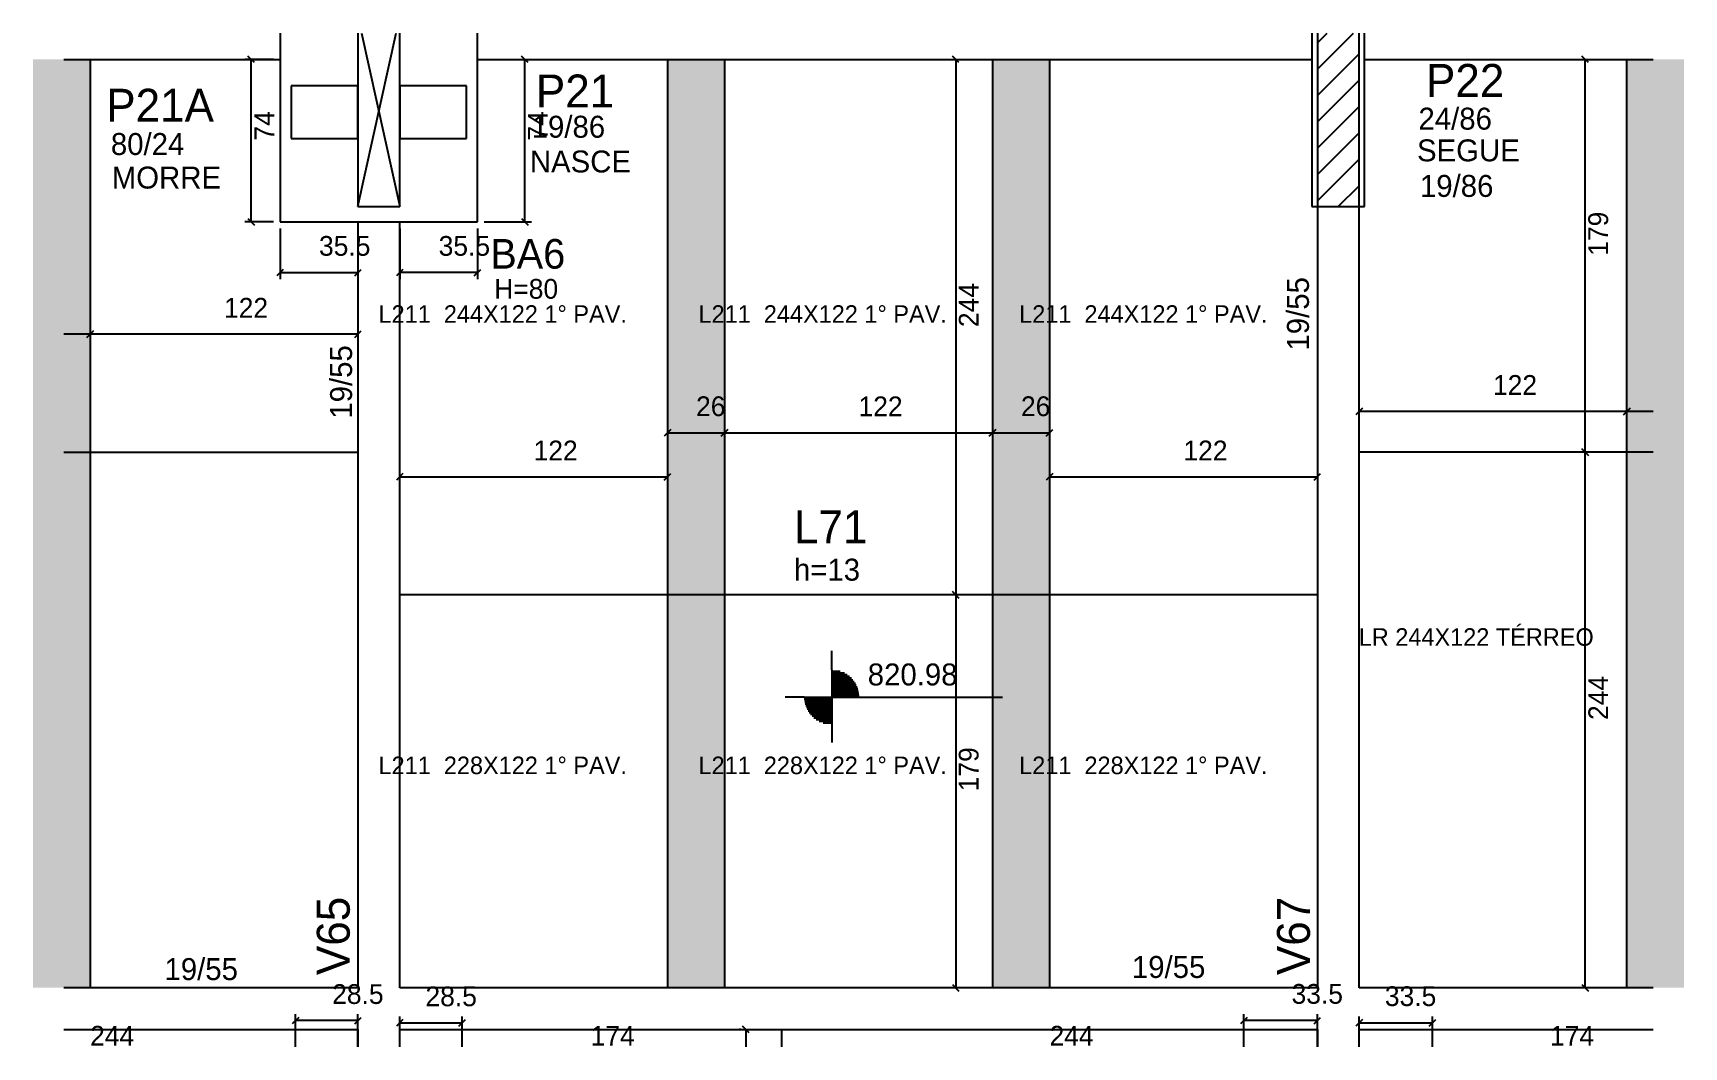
# Model space of a CAD drawing. Header units: metres. Extents: x 4971 to 5723, y 2057 to 2519.
import ezdxf

# ---------------------------------------------------------------- set-up
doc = ezdxf.new("R2010")
doc.units = ezdxf.units.M
for name, color, linetype in [('1', 7, 'Continuous'), ('3', 7, 'Continuous'), ('4', 7, 'Continuous'), ('7', 7, 'Continuous'), ('AUX00', 7, 'Continuous'), ('Hachura', 7, 'Continuous'), ('Painéis', 7, 'Continuous')]:
    doc.layers.add(name, color=color, linetype=linetype)

msp = doc.modelspace()

# ---------------------------------------------------------------- hatches: boundary and pattern name
at = {"layer": 'Hachura'}
h = msp.add_hatch(color=7, dxfattribs=at)
h.dxf.hatch_style = 1
h.paths.add_polyline_path([(4997.15, 2084.17), (4971.15, 2084.17), (4971.15, 2507.17), (4997.15, 2507.17), (4997.15, 2084.17)])
h = msp.add_hatch(color=7, dxfattribs=at)
h.dxf.hatch_style = 1
h.paths.add_polyline_path([(5260.16, 2084.17), (5286.16, 2084.17), (5286.16, 2507.17), (5260.16, 2507.17), (5260.16, 2084.17)])
h = msp.add_hatch(color=7, dxfattribs=at)
h.dxf.hatch_style = 1
h.paths.add_polyline_path([(5408.16, 2084.17), (5434.16, 2084.17), (5434.16, 2507.17), (5408.16, 2507.17), (5408.16, 2084.17)])
h = msp.add_hatch(color=7, dxfattribs=at)
h.dxf.hatch_style = 1
h.paths.add_polyline_path([(5697.16, 2084.17), (5723.16, 2084.17), (5723.16, 2507.17), (5697.16, 2507.17), (5697.16, 2084.17)])

# ---------------------------------------------------------------- linework, layer by layer
at = {"layer": '1', "color": 1, "lineweight": 25}
for p, q in [((5119.16, 2440.17), (5136.61, 2519.17)), ((5120.7, 2519.17), (5138.16, 2440.17))]:
    msp.add_line(p, q, dxfattribs=at)
at = {"layer": '3', "color": 3, "lineweight": 25}
for p, q in [((5556.16, 2502.74), (5572.58, 2519.17)), ((5556.16, 2514.76), (5560.56, 2519.17)), ((5556.16, 2490.72), (5575.16, 2509.72)), ((5556.16, 2478.69), (5575.16, 2497.69)), ((5556.16, 2466.67), (5575.16, 2485.67)), ((5556.16, 2454.65), (5575.16, 2473.65)), ((5556.16, 2442.63), (5575.16, 2461.63)), ((5565.71, 2440.17), (5575.16, 2449.61)), ((5334.95, 2229.09), (5334.95, 2237.67)), ((5334.95, 2229.09), (5334.95, 2204.09)), ((5334.95, 2228.48), (5338.8, 2228.48)), ((5334.95, 2227.69), (5340.7, 2227.69)), ((5334.95, 2226.9), (5342.02, 2226.9)), ((5334.95, 2226.1), (5343.06, 2226.1)), ((5334.95, 2225.31), (5343.91, 2225.31)), ((5334.95, 2224.52), (5344.62, 2224.52)), ((5334.95, 2223.72), (5345.22, 2223.72)), ((5334.95, 2222.93), (5345.72, 2222.93)), ((5334.95, 2222.14), (5346.15, 2222.14)), ((5334.95, 2221.35), (5346.51, 2221.35)), ((5334.95, 2220.55), (5346.81, 2220.55)), ((5334.95, 2219.76), (5347.04, 2219.76)), ((5334.95, 2218.97), (5347.22, 2218.97)), ((5322.45, 2216.59), (5313.74, 2216.59)), ((5322.45, 2216.59), (5347.45, 2216.59)), ((5334.95, 2215.8), (5322.45, 2215.8)), ((5334.95, 2215), (5322.55, 2215)), ((5334.95, 2214.21), (5322.68, 2214.21)), ((5334.95, 2213.42), (5322.86, 2213.42)), ((5334.95, 2212.62), (5323.1, 2212.62)), ((5334.95, 2211.83), (5323.39, 2211.83)), ((5334.95, 2211.04), (5323.75, 2211.04)), ((5334.95, 2218.17), (5347.35, 2218.17)), ((5334.95, 2217.38), (5347.45, 2217.38)), ((5347.45, 2216.59), (5412.76, 2216.59)), ((5334.95, 2210.25), (5324.18, 2210.25)), ((5334.95, 2209.45), (5324.69, 2209.45)), ((5334.95, 2208.66), (5325.29, 2208.66)), ((5334.95, 2207.87), (5326, 2207.87)), ((5334.95, 2207.07), (5326.84, 2207.07)), ((5334.95, 2206.28), (5327.88, 2206.28)), ((5334.95, 2205.49), (5329.2, 2205.49)), ((5334.95, 2204.7), (5331.1, 2204.7)), ((5334.95, 2204.09), (5334.95, 2195.87))]:
    msp.add_line(p, q, dxfattribs=at)
for points in [[(5083.66, 2519.17), (5083.66, 2433.17)], [(5173.66, 2433.17), (5173.66, 2519.17)], [(4985.15, 2507.17), (5083.66, 2507.17)], [(5173.66, 2507.17), (5553.66, 2507.17)], [(5577.66, 2507.17), (5709.16, 2507.17)], [(5556.16, 2440.17), (5556.16, 2084.17)], [(5575.16, 2084.17), (5575.16, 2440.17)], [(5083.66, 2433.17), (5173.66, 2433.17)], [(5119.16, 2433.17), (5119.16, 2084.17)], [(5138.16, 2084.17), (5138.16, 2433.17)], [(5119.16, 2084.17), (4985.15, 2084.17)], [(5556.16, 2084.17), (5138.16, 2084.17)], [(5709.16, 2084.17), (5575.16, 2084.17)], [(4985.15, 2065.17), (5119.16, 2065.17)], [(5119.16, 2065.17), (5119.16, 2057.19)], [(5138.16, 2065.17), (5556.16, 2065.17)], [(5138.16, 2057.19), (5138.16, 2065.17)], [(5556.16, 2065.17), (5556.16, 2057.19)], [(5575.16, 2065.17), (5709.16, 2065.17)], [(5575.16, 2057.19), (5575.16, 2065.17)]]:
    msp.add_lwpolyline(points, dxfattribs=at)
at = {"layer": '7', "color": 7, "lineweight": 25}
for points in [[(5119.16, 2519.17), (5119.16, 2440.17)], [(5138.16, 2440.17), (5138.16, 2519.17)], [(5553.66, 2519.17), (5553.66, 2440.17)], [(5556.16, 2519.17), (5556.16, 2440.17)], [(5575.16, 2440.17), (5575.16, 2519.17)], [(5577.66, 2440.17), (5577.66, 2519.17)], [(5119.16, 2495.17), (5088.66, 2495.17)], [(5088.66, 2495.17), (5088.66, 2471.17)], [(5119.16, 2471.17), (5119.16, 2495.17)], [(5168.66, 2495.17), (5138.16, 2495.17)], [(5138.16, 2495.17), (5138.16, 2471.17)], [(5168.66, 2471.17), (5168.66, 2495.17)], [(5088.66, 2471.17), (5119.16, 2471.17)], [(5138.16, 2471.17), (5168.66, 2471.17)], [(5119.16, 2440.17), (5138.16, 2440.17)], [(5553.66, 2440.17), (5577.66, 2440.17)], [(5556.16, 2440.17), (5575.16, 2440.17)]]:
    msp.add_lwpolyline(points, dxfattribs=at)
at = {"layer": 'Painéis', "color": 200, "lineweight": 25}
for p, q in [((4997.15, 2507.17), (4997.15, 2084.17)), ((5260.16, 2507.17), (5260.16, 2084.17)), ((5286.16, 2507.17), (5286.16, 2084.17)), ((5408.16, 2507.17), (5408.16, 2084.17)), ((5434.16, 2507.17), (5434.16, 2084.17)), ((5697.16, 2084.17), (5697.16, 2507.17)), ((4985.15, 2328.17), (5119.25, 2328.17)), ((5709.16, 2328.17), (5575.16, 2328.17)), ((5556.06, 2263.17), (5138.06, 2263.17)), ((5709.16, 2084.17), (5575.16, 2084.17)), ((5312.16, 2057.19), (5312.16, 2065.17))]:
    msp.add_line(p, q, dxfattribs=at)
at = {"layer": 'Painéis', "color": 4, "lineweight": 25}
for p, q in [((5080.66, 2507.17), (5067.56, 2507.17)), ((5070.56, 2433.17), (5070.56, 2507.17)), ((5176.66, 2507.17), (5198.15, 2507.17)), ((5195.15, 2433.17), (5195.15, 2507.17)), ((5391.42, 2507.17), (5391.42, 2263.17)), ((5678.17, 2328.17), (5678.17, 2507.17)), ((5080.66, 2433.17), (5067.56, 2433.17)), ((5083.66, 2430.17), (5083.66, 2406.98)), ((5119.16, 2430.17), (5119.16, 2406.98)), ((5138.16, 2430.17), (5138.16, 2406.98)), ((5173.66, 2430.17), (5173.66, 2406.98)), ((5176.66, 2433.17), (5198.15, 2433.17)), ((5083.66, 2409.98), (5119.16, 2409.98)), ((5173.66, 2409.98), (5138.16, 2409.98)), ((4997.15, 2381.92), (4985.15, 2381.92)), ((5119.16, 2381.92), (4997.15, 2381.92)), ((5697.16, 2346.76), (5575.16, 2346.76)), ((5709.16, 2346.76), (5697.16, 2346.76)), ((5260.16, 2337.03), (5286.16, 2337.03)), ((5260.16, 2334.03), (5260.16, 2313.92)), ((5286.16, 2337.03), (5408.16, 2337.03)), ((5408.16, 2337.03), (5434.16, 2337.03)), ((5434.16, 2334.03), (5434.16, 2313.92)), ((5678.17, 2084.17), (5678.17, 2328.17)), ((5138.16, 2316.92), (5260.16, 2316.92)), ((5434.16, 2316.92), (5556.16, 2316.92)), ((5391.42, 2263.17), (5391.42, 2084.17)), ((5090.66, 2057.19), (5090.66, 2072.19)), ((5119.16, 2069.19), (5090.66, 2069.19)), ((5119.16, 2057.19), (5119.16, 2072.19)), ((5138.16, 2057.19), (5138.16, 2071.15)), ((5138.16, 2068.15), (5166.66, 2068.15)), ((5166.66, 2057.19), (5166.66, 2071.15)), ((5522.66, 2057.19), (5522.66, 2072.19)), ((5556.16, 2069.19), (5522.66, 2069.19)), ((5556.16, 2057.19), (5556.16, 2072.19)), ((5575.16, 2057.19), (5575.16, 2071.15)), ((5575.16, 2068.15), (5608.66, 2068.15)), ((5608.66, 2057.19), (5608.66, 2071.15)), ((5293.63, 2065.17), (5292.87, 2065.17)), ((5295.87, 2065.17), (5295.87, 2057.19))]:
    msp.add_line(p, q, dxfattribs=at)
at = {"layer": 'Painéis', "color": 0, "lineweight": 25}
for p, q in [((5072.06, 2505.67), (5069.06, 2508.67)), ((5196.65, 2505.67), (5193.65, 2508.67)), ((5392.92, 2505.67), (5389.92, 2508.67)), ((5679.67, 2505.67), (5676.67, 2508.67)), ((5069.06, 2434.67), (5072.06, 2431.67)), ((5193.65, 2434.67), (5196.65, 2431.67)), ((5085.16, 2411.48), (5082.16, 2408.48)), ((5117.66, 2408.48), (5120.66, 2411.48)), ((5139.66, 2411.48), (5136.66, 2408.48)), ((5172.16, 2408.48), (5175.16, 2411.48)), ((4998.65, 2383.42), (4995.65, 2380.42)), ((4995.65, 2380.42), (4998.65, 2383.42)), ((5117.66, 2380.42), (5120.66, 2383.42)), ((5576.66, 2348.26), (5573.66, 2345.26)), ((5698.66, 2348.26), (5695.66, 2345.26)), ((5695.66, 2345.26), (5698.66, 2348.26)), ((5261.66, 2338.53), (5258.66, 2335.53)), ((5284.66, 2335.53), (5287.66, 2338.53)), ((5287.66, 2338.53), (5284.66, 2335.53)), ((5406.66, 2335.53), (5409.66, 2338.53)), ((5409.66, 2338.53), (5406.66, 2335.53)), ((5432.66, 2335.53), (5435.66, 2338.53)), ((5679.67, 2326.67), (5676.67, 2329.67)), ((5676.67, 2329.67), (5679.67, 2326.67)), ((5139.66, 2318.42), (5136.66, 2315.42)), ((5258.66, 2315.42), (5261.66, 2318.42)), ((5435.66, 2318.42), (5432.66, 2315.42)), ((5554.66, 2315.42), (5557.66, 2318.42)), ((5389.92, 2264.67), (5392.92, 2261.67)), ((5392.92, 2261.67), (5389.92, 2264.67)), ((5389.92, 2085.67), (5392.92, 2082.67)), ((5676.67, 2085.67), (5679.67, 2082.67)), ((5092.16, 2070.69), (5089.16, 2067.69)), ((5117.66, 2067.69), (5120.66, 2070.69)), ((5139.66, 2069.65), (5136.66, 2066.65)), ((5165.16, 2066.65), (5168.16, 2069.65)), ((5524.16, 2070.69), (5521.16, 2067.69)), ((5554.66, 2067.69), (5557.66, 2070.69)), ((5576.66, 2069.65), (5573.66, 2066.65)), ((5607.16, 2066.65), (5610.16, 2069.65)), ((5297.37, 2063.67), (5294.37, 2066.67))]:
    msp.add_line(p, q, dxfattribs=at)

# ---------------------------------------------------------------- texts
at = {"layer": '3', "color": 3, "lineweight": 25}
for s, height, p in [('19/86', 10, (5198.29, 2471.46)), ('24/86', 10, (5602.21, 2475.14)), ('80/24', 10, (5006.61, 2463.59)), ('SEGUE', 10, (5601.55, 2460.69)), ('NASCE', 10, (5197.46, 2455.63)), ('MORRE', 10, (5007.02, 2448.3)), ('19/86', 10, (5602.89, 2444.5)), ('H=80', 9, (5181.23, 2398.11)), ('h=13', 10, (5317.74, 2269.67)), ('820.98', 10, (5351.36, 2221.91)), ('19/55', 10, (5031.03, 2087.67)), ('19/55', 10, (5471.69, 2088.64))]:
    msp.add_text(s, height=height, dxfattribs=at).set_placement(p)
for p in [(5552.32, 2374.49), (5116.46, 2343.46)]:
    msp.add_text('19/55', height=10, rotation=90, dxfattribs=at).set_placement(p)
at = {"layer": '4', "color": 4, "lineweight": 25}
for s, height, p in [('P22', 15, (5605.63, 2490.06)), ('P21', 15, (5200.2, 2485.25)), ('P21A', 15, (5004.5, 2478.75)), ('BA6', 13.5, (5179.44, 2411.81)), ('L71', 15, (5317.74, 2286.67))]:
    msp.add_text(s, height=height, dxfattribs=at).set_placement(p)
for s, p in [('V65', (5115.41, 2089.94)), ('V67', (5552.78, 2089.93))]:
    msp.add_text(s, height=15, rotation=90, dxfattribs=at).set_placement(p)
at = {"layer": 'AUX00', "color": 7, "lineweight": 25}
for s, p in [('L211 ^J244X122^J1° PAV.', (5128.53, 2387.13)), ('L211 ^J244X122^J1° PAV.', (5274.28, 2387.13)), ('L211 ^J244X122^J1° PAV.', (5420.33, 2387.13)), ('LR^J244X122^JTÉRREO', (5575.02, 2239.98)), ('L211 ^J228X122^J1° PAV.', (5128.53, 2181.5)), ('L211 ^J228X122^J1° PAV.', (5274.28, 2181.5)), ('L211 ^J228X122^J1° PAV.', (5420.33, 2181.5))]:
    msp.add_text(s, height=8, dxfattribs=at).set_placement(p)
at = {"layer": 'Painéis', "color": 240, "lineweight": 25}
for s, p in [('74', (5081, 2470.17)), ('74', (5205.59, 2470.17)), ('179', (5688.58, 2417.67)), ('244', (5401.85, 2385.17)), ('244', (5688.61, 2206.17)), ('179', (5401.82, 2173.67))]:
    msp.add_text(s, height=9, rotation=90, dxfattribs=at).set_placement(p)
for s, p in [('35.5', (5101.41, 2417.68)), ('35.5', (5155.91, 2417.68)), ('122', (5058.15, 2389.47)), ('122', (5636.16, 2354.31)), ('26', (5273.16, 2344.62)), ('122', (5347.16, 2344.58)), ('26', (5421.16, 2344.62)), ('122', (5199.16, 2324.47)), ('122', (5495.16, 2324.47)), ('28.5', (5107.41, 2076.8)), ('28.5', (5149.91, 2075.76)), ('33.5', (5544.41, 2076.88)), ('33.5', (5586.91, 2075.84)), ('244', (4997.16, 2057.8)), ('174', (5225.16, 2057.8)), ('244', (5434.16, 2057.8)), ('174', (5662.16, 2057.8))]:
    msp.add_text(s, height=9, dxfattribs=at).set_placement(p)

doc.saveas('drawing.dxf')
